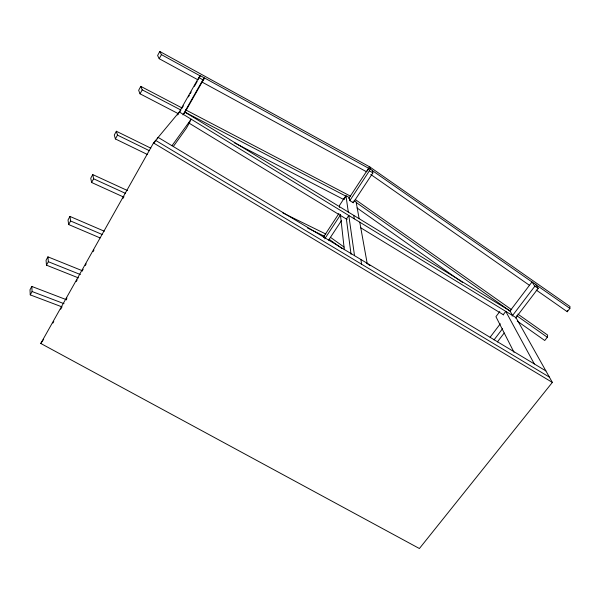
<?xml version="1.0" encoding="UTF-8"?>
<svg xmlns="http://www.w3.org/2000/svg" width="600" height="600" viewBox="0 0 600 600"><rect width="100%" height="100%" fill="white"/><g stroke="black" fill="none" stroke-linecap="round" stroke-linejoin="round"><path stroke-width="0.9" d="M536.175 290.01L567.27 311.73L569.88 308.392L570 306.525L369.832 166.95L159.803 51.472L157.605 55.508L159.21 58.703L197.993 79.852L200.228 75.907L161.43 54.63L159.803 51.472M567.27 311.73L567.368 310.462M517.283 321.105L544.755 340.5L547.305 337.252L547.658 335.1L517.875 314.108M66.69 299.812L31.815 286.447L30 289.778L30.255 294.877L62.175 306.96M82.59 270.832L47.932 256.86L46.065 260.28L46.477 265.17L78.51 277.92M104.288 231.202L69.953 216.428L68.025 219.968L68.662 224.542L100.118 237.93M127.59 190.597L92.745 174.585L90.75 178.245L91.62 182.49L123.352 196.928M150.84 148.185L116.34 131.265L114.278 135.053L115.395 138.945L147.255 154.425M182.265 108.09L140.79 86.377L138.653 90.308L140.04 93.81L178.74 113.895M30.255 294.877L32.093 291.525L31.815 286.447M46.477 265.17L48.36 261.72L47.932 256.86M68.662 224.542L70.605 220.98L69.953 216.428M91.62 182.49L93.63 178.8L92.745 174.585M115.395 138.945L117.488 135.12L116.34 131.265M140.04 93.81L142.208 89.843L140.79 86.377M159.21 58.703L161.43 54.63M40.777 343.462L153.51 142.958L179.325 111.96L515.947 317.587L552.352 382.41L419.393 548.528L40.777 343.462L43.665 339.293M52.867 323.1L53.782 321.472M60.668 309.233L61.582 307.605M66.023 299.715L66.938 298.087M76.267 281.505L77.183 279.87M82.23 270.9L83.153 269.265M85.267 265.5L86.183 263.873M93.06 251.647L93.975 250.02M123.067 198.308L123.983 196.673M154.267 142.837L155.648 140.392L549.382 377.115M157.26 138.96L158.145 137.392L545.903 370.928M177.63 114.96L198.855 77.422L200.407 75.713L368.805 168.375L366.562 171.795L202.11 82.102L204.345 78.165L202.853 79.905L182.97 114.93M180.045 111.585L180.915 110.047L142.208 89.843M182.43 107.49L183.345 105.863M188.422 96.9L189.345 95.265M190.26 93.637L191.183 92.01M194.415 86.302L197.175 81.42M184.485 113.137L204.345 78.165M189.757 122.295L186.278 128.377L173.347 146.468M345.075 196.89L339.413 205.553L339.615 207.39M234.3 142.733L343.853 199.59L346.043 196.237L185.025 112.192L183.285 114.382M323.505 237.03L338.925 213.517M348.683 198.63L368.722 168.067L372.135 170.197L372.892 172.913L353.243 202.748L349.815 200.647L349.657 199.612M323.475 237.487L324.308 235.808M324.705 238.882L340.605 214.68M349.815 200.647L369.442 170.76L368.722 168.067M328.605 240.15L341.445 220.657M346.41 219.097L348.795 215.49L354.525 255.66M189.803 121.92L188.97 123.075L191.183 119.205L171.968 145.718M499.755 311.587L495.923 316.673L514.02 352.298M503.257 314.685L505.763 311.37L534.3 363.923M490.132 337.23L500.317 323.782M509.933 311.085L531.99 281.962L535.357 284.055L538.245 288.322L515.55 318.105M494.025 339.907L502.53 328.718M512.16 316.035L534.84 286.2L531.99 281.962L372.218 170.505M497.393 341.933L504.202 333M32.093 291.525L64.02 303.675M48.36 261.72L80.4 274.553M70.605 220.98L102.075 234.45M93.63 178.8L125.385 193.327M117.488 135.12L149.355 150.69M307.493 227.97L324.33 236.197M282.93 212.985L325.837 234.03M185.58 109.823L350.632 196.237M153.51 142.958L552.352 382.41M185.025 112.192L510.022 310.965L512.558 315.517M189.06 123.127L347.123 219.495M360.697 227.767L503.655 314.925M349.575 197.79L345.945 195.555L348.3 212.048M354.082 200.558L356.093 201.795L359.13 218.67M198.855 77.422L202.853 79.905M534.84 286.2L538.245 288.322M369.442 170.76L372.892 172.913M535.688 284.543L569.88 308.392M370.74 174.458L529.455 285.315M355.215 199.462L511.763 309.803M356.22 202.493L510.022 310.965M516.72 315.683L547.305 337.252M357.075 207.983L462.487 282.413M330.397 237.292L344.077 247.065M366.87 263.355L369.915 265.522M329.205 239.31L342.165 248.58M369.832 166.95L370.433 169.132M359.767 222.195L367.155 263.265M353.07 201.712L353.243 202.748M353.722 215.37L354.285 218.835M360.855 259.485L361.62 264.233M349.312 197.625L349.627 199.635M343.763 198.9L343.853 199.59M346.312 218.37L351.06 254.362M340.44 214.748L344.325 249.69"/></g></svg>
